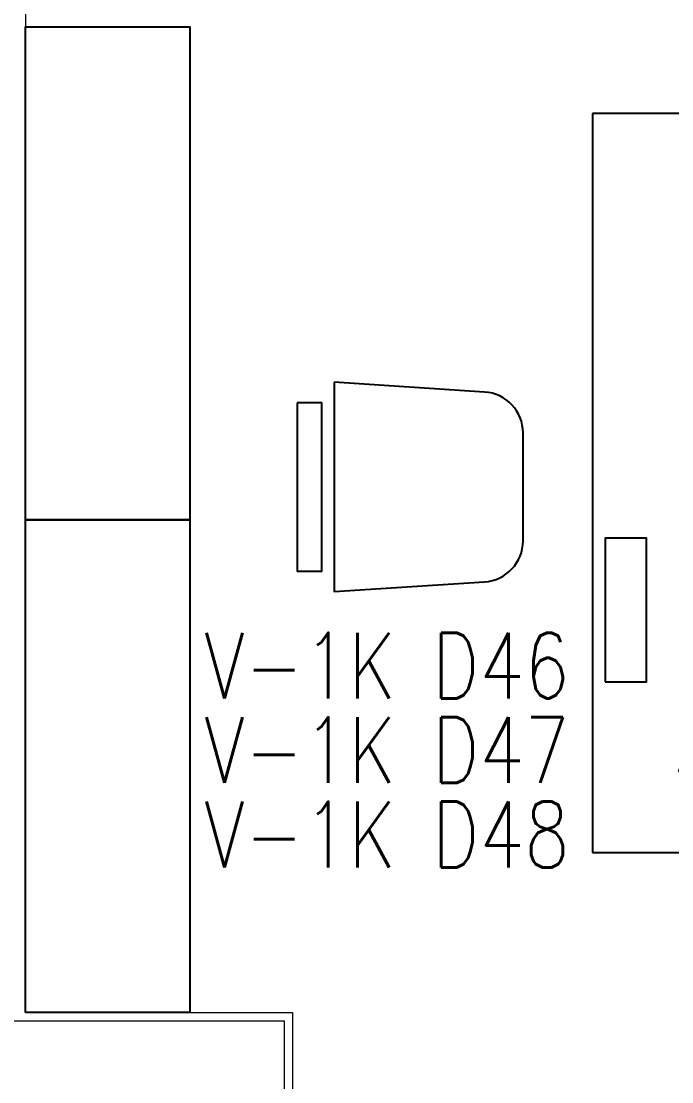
# Model space of a CAD drawing. Extents: x -1073 to 35213, y -1180 to 6950.
# Drawn here: x 17616.8 to 17775.1, y 377.6 to 635.9 of the extents above; entities that cross this region are included whole.
import ezdxf

# ---------------------------------------------------------------- set-up
doc = ezdxf.new("R2010")
doc.units = 0
doc.header["$LTSCALE"] = 25
doc.layers.get('0').update_dxf_attribs({"color": 9, "lineweight": 9})
for name, color, linetype, lineweight in [('01', 9, 'Continuous', 9), ('05', 9, 'Continuous', 9), ('14', 9, 'Continuous', 9), ('E-YAZI', 7, 'Continuous', 30)]:
    doc.layers.add(name, color=color, linetype=linetype, lineweight=lineweight)
doc.styles.add('E-YAZI', font='txttw.shx')

# ---------------------------------------------------------------- blocks, each defined once
blk = doc.blocks.new('p-kolon-80x80-vw')
at = {"layer": '01'}
blk.add_lwpolyline([(-40, -40), (-40, 40), (40, 40), (40, -40)], close=True, dxfattribs=at)
blk = doc.blocks.new('m-vw-sandalye-02')
at = {"lineweight": -3, "ltscale": 0.5}
for points in [[(-22.5, 0), (-22.5, -5), (22.5, -5), (22.5, 0)], [(-22.5, -5), (22.5, -5), (22.5, -50), (-22.5, -50)]]:
    blk.add_lwpolyline(points, close=True, dxfattribs=at)
blk = doc.blocks.new('m-vw-sandalye')
at = {"lineweight": -3, "ltscale": 0.5}
blk.add_lwpolyline([(-20.5, 0), (20.5, 0), (20.5, -6), (-20.5, -6)], close=True, dxfattribs=at)
blk.add_lwpolyline([(-25.5, -9), (25.5, -9), (23.11, -45.65, -0.395265), (13.13, -55), (-13.13, -55, -0.395265), (-23.11, -45.65)], format="xyb", close=True, dxfattribs=at)
blk = doc.blocks.new('m-vw-çalışma-p-01')
at = {"lineweight": -3, "ltscale": 0.5}
for p, q in [((11.93, 179.03), (91.93, 179.03)), ((11.93, -0.97), (11.93, 179.03)), ((91.93, 179.03), (91.93, -0.97)), ((91.93, -0.97), (11.93, -0.97))]:
    blk.add_line(p, q, dxfattribs=at)
for points in [[(32.8, 159.16), (35.47, 160.53), (53.74, 124.95), (51.08, 123.58)], [(15, 137.5), (25, 137.5), (25, 102.5), (15, 102.5)]]:
    blk.add_lwpolyline(points, close=True, dxfattribs=at)
blk.add_circle((43.27, 142.05), 6, dxfattribs=at)
at = {"lineweight": -3, "ltscale": 0.5, "xscale": -1, "rotation": 270}
blk.add_blockref('m-vw-sandalye-02', (115, 120), dxfattribs=at)
at = {"lineweight": -3, "rotation": 90}
blk.add_blockref('m-vw-sandalye', (-60, 90), dxfattribs=at)
at = {"lineweight": -3, "ltscale": 0.5, "rotation": 270}
blk.add_blockref('m-vw-sandalye-02', (115, 60), dxfattribs=at)
blk = doc.blocks.new('m-çalışma dolap modül')
at = {"lineweight": -3, "ltscale": 0.5}
blk.add_lwpolyline([(0, 40), (120, 40), (120, 0), (0, 0)], close=True, dxfattribs=at)

msp = doc.modelspace()

# ---------------------------------------------------------------- linework, layer by layer
at = {"layer": '14'}
msp.add_lwpolyline([(17583.84, 740.5), (17583.84, 759.5), (17617.84, 759.5), (17617.84, 394.5), (17682.84, 394.5), (17682.84, 334.5), (17757.84, 334.5), (17757.84, 316.5)], dxfattribs=at)

# ---------------------------------------------------------------- block references
msp.add_blockref('p-kolon-80x80-vw', (17640.84, 352.5))
at = {"layer": '05', "lineweight": -3, "rotation": 90}
for p in [(17657.84, 514.5), (17657.84, 394.5)]:
    msp.add_blockref('m-çalışma dolap modül', p, dxfattribs=at)
at = {"layer": '05', "lineweight": -3, "xscale": -1, "rotation": 180}
msp.add_blockref('m-vw-çalışma-p-01', (17743.96, 612.5), dxfattribs=at)

# ---------------------------------------------------------------- texts
at = {"layer": 'E-YAZI', "color": 6, "style": 'E-YAZI', "width": 0.8}
for s, p in [('V-1K D46', (17661.39, 471)), ('V-1K D47', (17661.39, 450.43)), ('V-1K D48', (17661.39, 429.86))]:
    msp.add_text(s, height=16, dxfattribs=at).set_placement(p)

doc.saveas('drawing.dxf')
